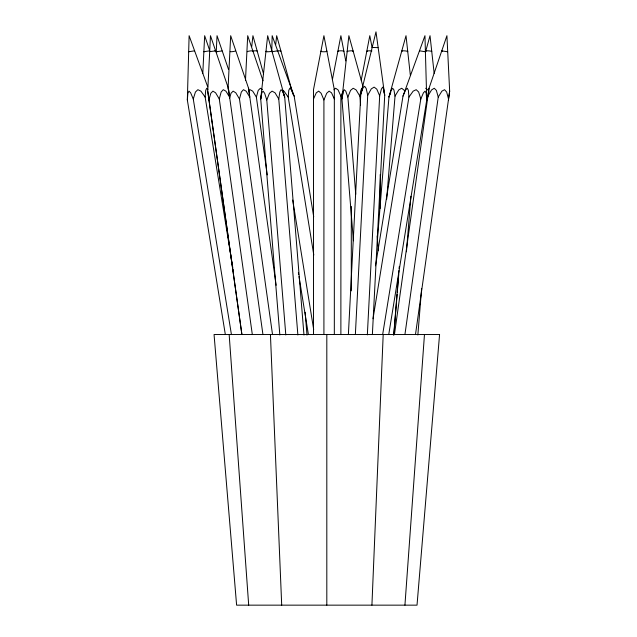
<?xml version="1.0" encoding="UTF-8"?>
<svg xmlns="http://www.w3.org/2000/svg" width="637" height="637" viewBox="0 0 637 637"><rect width="100%" height="100%" fill="white"/><g stroke="black" fill="none" stroke-linecap="round" stroke-linejoin="round"><path stroke-width="0.96" d="M225.315 334.417L187.342 99.969L189.117 35.712L207.726 86.871M271.768 50.825L272.182 35.712L294.151 96.115L313.699 216.779M371.92 605.15L383.195 334.529M202.789 73.39L204.652 35.712L209.517 49.981M207.734 91.131L241.893 334.465L207.734 91.131L210.473 35.712L228.365 88.248L262.938 334.536M217.129 51.756L216.246 51.708L217.042 35.712L228.564 69.56M228.022 89.164L230.674 35.712L248.557 88.248L276.155 285.249M245.484 80.294L247.697 35.712L263.033 80.772M348.399 334.266L360.781 94.212L375.989 31.85L384.708 95.279L372.382 334.337M355.374 334.337L367.708 95.279L366.187 88.487L364.683 86.321L362.971 87.994L360.781 94.212L362.469 87.564M367.342 334.871L379.668 95.813L381.356 89.164L382.622 87.118L383.697 88.917L384.708 95.279L383.84 91.402M404.933 605.15L424.465 334.529M187.342 99.969L187.883 93.265L188.958 91.131L190.638 92.811L193.274 99.006L231.406 334.441M232.792 267.771L205.146 97.079L205.695 90.374L206.762 88.248L207.893 89.371M313.794 255.015L288.219 97.079L288.76 90.374L289.835 88.248L291.515 89.928L294.151 96.115M377.407 239.862L388.968 97.079L406.008 35.712L410.347 75.27M386.675 199.238L395.02 96.115L393.921 89.928L392.671 88.248L391.118 90.374L388.968 97.079L390.784 91.999M393.714 335.054L398.937 270.606M399.096 268.623L399.256 266.64M393.841 334.99L397.13 294.342M397.289 292.359L398.412 278.473M398.579 276.49L398.738 274.507M406.43 251.79L410.929 196.268M417.856 334.99L421.63 288.394M251.734 46.589L252.929 35.712L263.575 74.067M275.686 44.606L276.665 35.712L292.901 94.204M448.456 99.969L449.658 91.131L446.919 35.712L429.027 88.248L427.825 97.079M394.446 334.536L429.027 88.248M404.933 334.513L438.24 97.079L436.369 90.374L434.235 88.248L431.567 89.928L427.889 96.115M415.499 334.465L449.658 91.131M261.528 93.782L260.724 99.006L279.834 334.99M297.877 334.99L278.767 99.006L279.834 92.039L281.06 89.69L282.589 91.147L284.699 97.079L303.976 335.054M375.504 265.828L402.99 96.115L424.959 35.712L426.742 99.969L388.761 334.417M373.019 318.787L408.93 97.079L408.381 90.374L407.314 88.248L405.626 89.928L402.99 96.115M382.67 334.441L420.802 99.006L423.438 92.811L425.126 91.131L426.193 93.265L426.742 99.969M343.032 92.811L341.934 99.006L353.416 240.794M360.582 105.041L359.857 96.115L360.956 89.928L362.206 88.248M332.506 79.131L340.883 35.712L345.74 60.889M361.227 80.095L369.794 35.712L372.048 47.393M208.864 99.006L209.334 97.262M252.308 334.465L219.287 99.006L221.135 92.039L223.253 89.69L225.904 91.147L229.567 97.079L228.365 88.248M272.509 334.465L239.48 99.006L241.335 92.039L243.453 89.69L246.105 91.147L249.76 97.079L248.557 88.248M425.763 51.056L430.023 35.712L434.147 73.287M208.936 99.969L210.807 93.265L212.941 91.131L215.609 92.811L219.287 99.006M229.662 98.05L231 93.265L233.134 91.131L235.801 92.811L239.48 99.006M267.285 174.912L256.369 97.079L258.24 90.374L260.374 88.248L262.372 89.506M193.274 99.006L195.416 92.039L197.86 89.69L200.926 91.147L205.146 97.079M285.806 334.966L266.776 99.969L269.467 93.265L272.095 91.131L275.033 92.811L278.767 99.006M355.741 194.253L347.874 97.079L350.557 90.374L353.185 88.248L356.123 89.928L359.857 96.115M323.915 334.481L323.915 99.969L326.701 93.265L329.122 91.131L331.535 92.811L334.329 99.006M313.492 99.006L316.286 92.811L318.699 91.131L321.12 93.265L323.915 99.969M340.883 334.608L340.883 96.115L342.873 91.696M367.708 95.279L371.244 88.917L374.118 87.118L376.801 89.164L379.668 95.813M395.02 96.115L398.754 89.928L401.692 88.248L404.32 90.374M438.24 97.079L441.903 91.147L444.554 89.69L446.672 92.039L448.52 99.006M408.93 97.079L413.158 91.147L416.216 89.69L418.668 92.039L420.802 99.006M248.995 90.868L250.054 89.69L252.714 91.147L256.369 97.079M333.86 89.841L335.675 88.248L338.088 89.928L340.883 96.115M209.78 51.629L215.64 50.872L214.757 50.825M216.246 51.708L222.106 50.952M447.604 51.756L441.752 50.872L442.611 51.167M230.268 51.533C229.686 52.17 236.104 51.271 235.427 50.809M252.467 51.056C253.056 50.419 246.63 51.31 247.307 51.772M188.671 51.772L194.611 50.809M271.84 51.756L277.676 50.809M372.868 47.313L372.191 47.441L377.996 47.64M209.716 50.825L203.864 51.708L204.27 51.772M419.472 50.809L425.405 51.772M282.462 90.422L283.991 91.147L288.219 97.079M425.715 88.248L428.343 90.374L429.012 92.054M347.874 97.079L345.756 91.147L344.227 89.69L343.001 92.039L341.934 99.006L348.877 35.712L362.986 86.536M282.557 90.374L284.699 97.079L267.667 35.712L260.724 99.006L261.823 92.811L263.073 91.131L264.634 93.265L266.776 99.969M292.709 200.042L313.683 329.536M298.371 272.62L298.689 274.579M299.008 276.546L308.38 334.417M233.11 269.73L233.429 271.696M377.152 235.897L378.354 250.771M305.147 312.281L306.994 335.086M229.161 334.529L248.693 605.15M270.43 334.529L281.705 605.15M380.209 174.522L380.209 208.371M351.298 206.388L351.298 290.854M334.329 334.576L334.329 89.69L323.915 35.712L313.492 89.69L313.492 334.576M326.813 334.529L326.813 605.15M402.138 51.294A3.01 0.414 4.6 0 1 404.766 50.872A3.01 0.414 4.6 0 1 407.33 51.708M367.191 51.533A3.01 0.478 0 0 1 367.963 50.912A3.01 0.478 0 0 1 371.92 50.952M277.135 50.952A3.01 0.414 -4.6 0 1 280.288 50.849A3.01 0.414 -4.6 0 1 280.527 51.294M347.547 51.708A3.01 0.414 -4.6 0 1 350.119 50.872A3.01 0.414 -4.6 0 1 352.739 51.294M326.518 51.056A3.01 0.478 0 0 1 323.915 51.772A3.01 0.478 0 0 1 321.303 51.056M271.816 50.952A3.01 0.414 -4.6 0 1 268.169 51.756A3.01 0.414 -4.6 0 1 266.792 51.167M337.976 51.414A3.01 0.478 0 0 1 340.883 50.809A3.01 0.478 0 0 1 343.789 51.414M426.161 51.294A3.01 0.414 4.6 0 1 428.39 50.849A3.01 0.414 4.6 0 1 431.655 51.629M252.674 51.056A3.01 0.414 -4.6 0 1 256.002 50.817A3.01 0.414 -4.6 0 1 257.085 51.167M439.57 334.529L417.02 605.15L236.606 605.15L214.056 334.529L439.57 334.529"/></g></svg>
